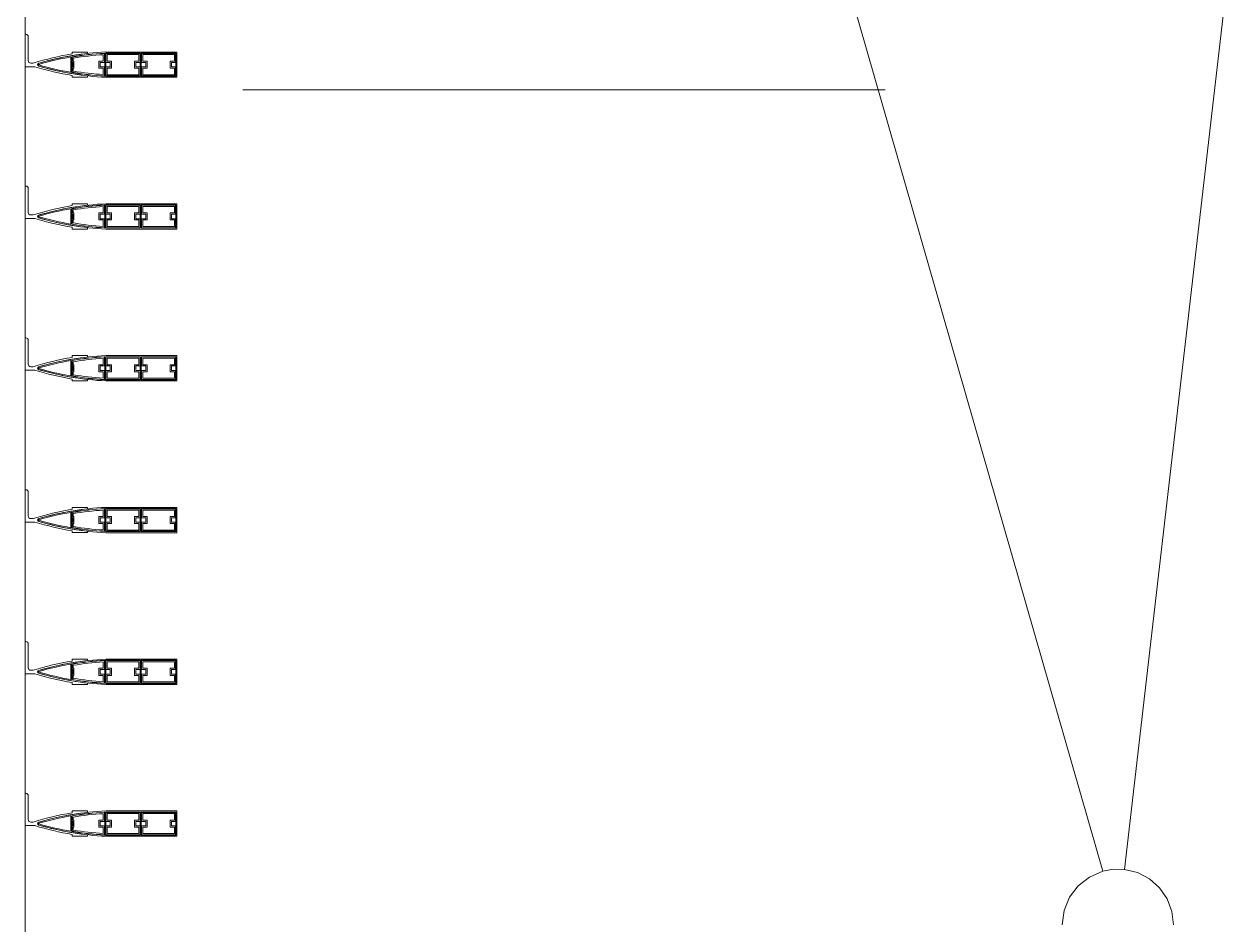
# Model space of a CAD drawing. Header units: millimetres. Extents: x 48966 to 155647, y -43515 to 26217.
# Drawn here: x 129420 to 131809, y 4467 to 6247 of the extents above; entities that cross this region are included whole.
import ezdxf

# ---------------------------------------------------------------- set-up
doc = ezdxf.new("R2010")
doc.units = ezdxf.units.MM
doc.linetypes.add('Осевые', pattern=[6350, 1270, -952.5, 3175, -952.5])
for name, color, linetype, lineweight in [('Внутренние кромки', 7, 'Continuous', 9), ('Обобщенные модели', 7, 'Continuous', 9), ('Обобщенные модели-1', 7, 'Continuous', 18), ('Оси-2', 7, 'Осевые', 9), ('Перекрытия', 7, 'Continuous', 9)]:
    doc.layers.add(name, color=color, linetype=linetype, lineweight=lineweight)

# ---------------------------------------------------------------- blocks, each defined once
blk = doc.blocks.new('Обвязочная балка 1 - Обвязочная балка 1-1451838-План 5-го этажа на отм_ _12_600')
at = {"layer": 'Обобщенные модели-1'}
blk.add_line((129421.6, -26882.9), (129421.6, 11567.1), dxfattribs=at)
blk = doc.blocks.new('Профиль ламели343 - Профиль ламели-1561057-План 5-го этажа на отм_ _12_600')
at = {"layer": 'Обобщенные модели-1'}
for p, q in [((89806.9, 24507.1), (89806.9, 24366.2)), ((89856.9, 24507.1), (89806.9, 24507.1)), ((89809.1, 24436.5), (89809.1, 24504.9)), ((89809.1, 24504.9), (89854.7, 24504.9)), ((89827.4, 24504.4), (89809.6, 24504.4)), ((89809.6, 24504.4), (89809.6, 24437)), ((89812.1, 24439.5), (89812.1, 24501.9)), ((89812.1, 24501.9), (89824.9, 24501.9)), ((89824.9, 24501.9), (89824.9, 24493.5)), ((89824.9, 24493.5), (89838.8, 24493.5)), ((89827.4, 24496), (89827.4, 24504.4)), ((89836.3, 24496), (89827.4, 24496)), ((89854.2, 24504.4), (89836.3, 24504.4)), ((89836.3, 24504.4), (89836.3, 24496)), ((89838.8, 24493.5), (89838.8, 24501.9)), ((89838.8, 24501.9), (89851.7, 24501.9)), ((89851.7, 24501.9), (89851.7, 24439.5)), ((89854.2, 24437), (89854.2, 24504.4)), ((89854.7, 24504.9), (89854.7, 24436.5)), ((89856.9, 24366.2), (89856.9, 24507.1)), ((89838.8, 24447.9), (89824.9, 24447.9)), ((89824.9, 24447.9), (89824.9, 24439.5)), ((89827.4, 24437), (89827.4, 24445.4)), ((89827.4, 24445.4), (89836.3, 24445.4)), ((89836.3, 24445.4), (89836.3, 24437)), ((89838.8, 24439.5), (89838.8, 24447.9)), ((89854.7, 24436.5), (89809.1, 24436.5)), ((89809.1, 24434.6), (89854.7, 24434.6)), ((89809.1, 24366.2), (89809.1, 24434.6)), ((89809.6, 24437), (89827.4, 24437)), ((89827.4, 24434.1), (89809.6, 24434.1)), ((89809.6, 24434.1), (89809.6, 24366.7)), ((89824.9, 24439.5), (89812.1, 24439.5)), ((89812.1, 24369.2), (89812.1, 24431.6)), ((89812.1, 24431.6), (89824.9, 24431.6)), ((89824.9, 24431.6), (89824.9, 24423.2)), ((89824.9, 24423.2), (89838.8, 24423.2)), ((89827.4, 24425.7), (89827.4, 24434.1)), ((89836.3, 24425.7), (89827.4, 24425.7)), ((89836.3, 24437), (89854.2, 24437)), ((89854.2, 24434.1), (89836.3, 24434.1)), ((89836.3, 24434.1), (89836.3, 24425.7)), ((89851.7, 24439.5), (89838.8, 24439.5)), ((89838.8, 24423.2), (89838.8, 24431.6)), ((89838.8, 24431.6), (89851.7, 24431.6)), ((89851.7, 24431.6), (89851.7, 24369.2)), ((89854.2, 24366.7), (89854.2, 24434.1)), ((89854.7, 24434.6), (89854.7, 24366.2)), ((89838.8, 24377.6), (89824.9, 24377.6)), ((89824.9, 24377.6), (89824.9, 24369.2)), ((89827.4, 24366.7), (89827.4, 24375.1)), ((89827.4, 24375.1), (89836.3, 24375.1)), ((89836.3, 24375.1), (89836.3, 24366.7)), ((89838.8, 24369.2), (89838.8, 24377.6)), ((89854.7, 24366.2), (89809.1, 24366.2)), ((89809.1, 24364.3), (89854.6, 24364.3)), ((89809.6, 24366.7), (89827.4, 24366.7)), ((89827.4, 24363.8), (89809.6, 24363.8)), ((89824.9, 24369.2), (89812.1, 24369.2)), ((89812.2, 24361.3), (89824.9, 24361.3)), ((89824.9, 24361.3), (89824.9, 24352.9)), ((89824.9, 24352.9), (89838.8, 24352.9)), ((89827.4, 24355.4), (89827.4, 24363.8)), ((89836.3, 24355.4), (89827.4, 24355.4)), ((89836.3, 24366.7), (89854.2, 24366.7)), ((89854.2, 24363.8), (89836.3, 24363.8)), ((89836.3, 24363.8), (89836.3, 24355.4)), ((89851.7, 24369.2), (89838.8, 24369.2)), ((89838.8, 24352.9), (89838.8, 24361.3)), ((89838.8, 24361.3), (89851.5, 24361.3)), ((89809.8, 24330.1), (89806.9, 24330.1)), ((89806.9, 24330.1), (89806.9, 24299.7)), ((89856.8, 24330.1), (89853.9, 24330.1)), ((89856.8, 24299.7), (89856.8, 24330.1)), ((89806.9, 24299.7), (89810.5, 24299.7)), ((89847.4, 24299.2), (89816.3, 24299.2)), ((89816.8, 24299.7), (89827.4, 24299.7)), ((89824.9, 24302.2), (89818.9, 24302.2)), ((89838.8, 24303.5), (89824.9, 24303.5)), ((89824.9, 24303.5), (89824.9, 24302.2)), ((89827.4, 24299.7), (89827.4, 24301)), ((89827.4, 24301), (89836.3, 24301)), ((89836.3, 24301), (89836.3, 24299.7)), ((89836.3, 24299.7), (89846.9, 24299.7)), ((89838.8, 24302.2), (89838.8, 24303.5)), ((89844.8, 24302.2), (89838.8, 24302.2)), ((89853.2, 24299.7), (89856.8, 24299.7)), ((89816.6, 24297.3), (89847.1, 24297.3)), ((89771.9, 24208.1), (89771.9, 24207.1)), ((89771.9, 24207.1), (89835.9, 24207.1)), ((89823.9, 24213.1), (89776.9, 24213.1)), ((89828.9, 24223), (89828.9, 24218.1)), ((89835.9, 24207.1), (89835.9, 24226.3))]:
    blk.add_line(p, q, dxfattribs=at)
for centre, radius, start, end in [((90380.6, 24394.6), 574.5, 182.8338, 196.2258), ((90380.7, 24394.3), 572.3, 183.0109, 189.5715), ((90380.4, 24395.9), 571.8, 183.2193, 189.6867), ((90380.5, 24395.6), 569.3, 183.4571, 189.4457), ((89283.1, 24394.6), 574.5, 343.7742, 357.1662), ((89283.2, 24395.6), 569.3, 350.5543, 356.5429), ((89283.3, 24395.9), 571.8, 350.3133, 356.7807), ((89283, 24394.3), 572.3, 350.4285, 356.9891), ((90380.6, 24394.6), 574.5, 186.4465, 196.2576), ((89283.1, 24394.6), 574.5, 343.7424, 353.5535), ((90377.1, 24394.6), 574.5, 189.5084, 197.3712), ((89286.6, 24394.6), 574.5, 342.9661, 350.4916), ((90349, 24386.8), 539.8, 189.5428, 196.4344), ((89314.7, 24386.8), 539.8, 343.5656, 350.4572), ((89831.9, 24235.1), 3, 200, 340), ((89831.9, 24234.5), 2.84, 196.2576, 343.7424), ((89831.9, 24234.2), 0.645, 196.4344, 343.5656), ((89776.9, 24208.1), 5, 90, 180), ((89823.9, 24218.1), 5, 270, 0)]:
    blk.add_arc(centre, radius, start, end, dxfattribs=at)
blk = doc.blocks.new('Профиль ламели345 - Профиль ламели-1561585-План 5-го этажа на отм_ _12_600')
at = {"layer": 'Обобщенные модели-1'}
for p, q in [((89806.9, 24507.1), (89806.9, 24366.2)), ((89856.9, 24507.1), (89806.9, 24507.1)), ((89809.1, 24436.5), (89809.1, 24504.9)), ((89809.1, 24504.9), (89854.7, 24504.9)), ((89827.4, 24504.4), (89809.6, 24504.4)), ((89809.6, 24504.4), (89809.6, 24437)), ((89812.1, 24439.5), (89812.1, 24501.9)), ((89812.1, 24501.9), (89824.9, 24501.9)), ((89824.9, 24501.9), (89824.9, 24493.5)), ((89824.9, 24493.5), (89838.8, 24493.5)), ((89827.4, 24496), (89827.4, 24504.4)), ((89836.3, 24496), (89827.4, 24496)), ((89854.2, 24504.4), (89836.3, 24504.4)), ((89836.3, 24504.4), (89836.3, 24496)), ((89838.8, 24493.5), (89838.8, 24501.9)), ((89838.8, 24501.9), (89851.7, 24501.9)), ((89851.7, 24501.9), (89851.7, 24439.5)), ((89854.2, 24437), (89854.2, 24504.4)), ((89854.7, 24504.9), (89854.7, 24436.5)), ((89856.9, 24366.2), (89856.9, 24507.1)), ((89838.8, 24447.9), (89824.9, 24447.9)), ((89824.9, 24447.9), (89824.9, 24439.5)), ((89827.4, 24437), (89827.4, 24445.4)), ((89827.4, 24445.4), (89836.3, 24445.4)), ((89836.3, 24445.4), (89836.3, 24437)), ((89838.8, 24439.5), (89838.8, 24447.9)), ((89854.7, 24436.5), (89809.1, 24436.5)), ((89809.1, 24434.6), (89854.7, 24434.6)), ((89809.1, 24366.2), (89809.1, 24434.6)), ((89809.6, 24437), (89827.4, 24437)), ((89827.4, 24434.1), (89809.6, 24434.1)), ((89809.6, 24434.1), (89809.6, 24366.7)), ((89824.9, 24439.5), (89812.1, 24439.5)), ((89812.1, 24369.2), (89812.1, 24431.6)), ((89812.1, 24431.6), (89824.9, 24431.6)), ((89824.9, 24431.6), (89824.9, 24423.2)), ((89824.9, 24423.2), (89838.8, 24423.2)), ((89827.4, 24425.7), (89827.4, 24434.1)), ((89836.3, 24425.7), (89827.4, 24425.7)), ((89836.3, 24437), (89854.2, 24437)), ((89854.2, 24434.1), (89836.3, 24434.1)), ((89836.3, 24434.1), (89836.3, 24425.7)), ((89851.7, 24439.5), (89838.8, 24439.5)), ((89838.8, 24423.2), (89838.8, 24431.6)), ((89838.8, 24431.6), (89851.7, 24431.6)), ((89851.7, 24431.6), (89851.7, 24369.2)), ((89854.2, 24366.7), (89854.2, 24434.1)), ((89854.7, 24434.6), (89854.7, 24366.2)), ((89838.8, 24377.6), (89824.9, 24377.6)), ((89824.9, 24377.6), (89824.9, 24369.2)), ((89827.4, 24366.7), (89827.4, 24375.1)), ((89827.4, 24375.1), (89836.3, 24375.1)), ((89836.3, 24375.1), (89836.3, 24366.7)), ((89838.8, 24369.2), (89838.8, 24377.6)), ((89854.7, 24366.2), (89809.1, 24366.2)), ((89809.1, 24364.3), (89854.6, 24364.3)), ((89809.6, 24366.7), (89827.4, 24366.7)), ((89827.4, 24363.8), (89809.6, 24363.8)), ((89824.9, 24369.2), (89812.1, 24369.2)), ((89812.2, 24361.3), (89824.9, 24361.3)), ((89824.9, 24361.3), (89824.9, 24352.9)), ((89824.9, 24352.9), (89838.8, 24352.9)), ((89827.4, 24355.4), (89827.4, 24363.8)), ((89836.3, 24355.4), (89827.4, 24355.4)), ((89836.3, 24366.7), (89854.2, 24366.7)), ((89854.2, 24363.8), (89836.3, 24363.8)), ((89836.3, 24363.8), (89836.3, 24355.4)), ((89851.7, 24369.2), (89838.8, 24369.2)), ((89838.8, 24352.9), (89838.8, 24361.3)), ((89838.8, 24361.3), (89851.5, 24361.3)), ((89809.8, 24330.1), (89806.9, 24330.1)), ((89806.9, 24330.1), (89806.9, 24299.7)), ((89856.8, 24330.1), (89853.9, 24330.1)), ((89856.8, 24299.7), (89856.8, 24330.1)), ((89806.9, 24299.7), (89810.5, 24299.7)), ((89847.4, 24299.2), (89816.3, 24299.2)), ((89816.8, 24299.7), (89827.4, 24299.7)), ((89824.9, 24302.2), (89818.9, 24302.2)), ((89838.8, 24303.5), (89824.9, 24303.5)), ((89824.9, 24303.5), (89824.9, 24302.2)), ((89827.4, 24299.7), (89827.4, 24301)), ((89827.4, 24301), (89836.3, 24301)), ((89836.3, 24301), (89836.3, 24299.7)), ((89836.3, 24299.7), (89846.9, 24299.7)), ((89838.8, 24302.2), (89838.8, 24303.5)), ((89844.8, 24302.2), (89838.8, 24302.2)), ((89853.2, 24299.7), (89856.8, 24299.7)), ((89816.6, 24297.3), (89847.1, 24297.3)), ((89771.9, 24208.1), (89771.9, 24207.1)), ((89771.9, 24207.1), (89835.9, 24207.1)), ((89823.9, 24213.1), (89776.9, 24213.1)), ((89828.9, 24223), (89828.9, 24218.1)), ((89835.9, 24207.1), (89835.9, 24226.3))]:
    blk.add_line(p, q, dxfattribs=at)
for centre, radius, start, end in [((90380.6, 24394.6), 574.5, 182.8338, 196.2258), ((90380.7, 24394.3), 572.3, 183.0109, 189.5715), ((90380.4, 24395.9), 571.8, 183.2193, 189.6867), ((90380.5, 24395.6), 569.3, 183.4571, 189.4457), ((89283.1, 24394.6), 574.5, 343.7742, 357.1662), ((89283.2, 24395.6), 569.3, 350.5543, 356.5429), ((89283.3, 24395.9), 571.8, 350.3133, 356.7807), ((89283, 24394.3), 572.3, 350.4285, 356.9891), ((90380.6, 24394.6), 574.5, 186.4465, 196.2576), ((89283.1, 24394.6), 574.5, 343.7424, 353.5535), ((90377.1, 24394.6), 574.5, 189.5084, 197.3712), ((89286.6, 24394.6), 574.5, 342.9661, 350.4916), ((90349, 24386.8), 539.8, 189.5428, 196.4344), ((89314.7, 24386.8), 539.8, 343.5656, 350.4572), ((89831.9, 24235.1), 3, 200, 340), ((89831.9, 24234.5), 2.84, 196.2576, 343.7424), ((89831.9, 24234.2), 0.645, 196.4344, 343.5656), ((89776.9, 24208.1), 5, 90, 180), ((89823.9, 24218.1), 5, 270, 0)]:
    blk.add_arc(centre, radius, start, end, dxfattribs=at)
blk = doc.blocks.new('Профиль ламели346 - Профиль ламели-1561849-План 5-го этажа на отм_ _12_600')
at = {"layer": 'Обобщенные модели-1'}
for p, q in [((89806.9, 24507.1), (89806.9, 24366.2)), ((89856.9, 24507.1), (89806.9, 24507.1)), ((89809.1, 24436.5), (89809.1, 24504.9)), ((89809.1, 24504.9), (89854.7, 24504.9)), ((89827.4, 24504.4), (89809.6, 24504.4)), ((89809.6, 24504.4), (89809.6, 24437)), ((89812.1, 24439.5), (89812.1, 24501.9)), ((89812.1, 24501.9), (89824.9, 24501.9)), ((89824.9, 24501.9), (89824.9, 24493.5)), ((89824.9, 24493.5), (89838.8, 24493.5)), ((89827.4, 24496), (89827.4, 24504.4)), ((89836.3, 24496), (89827.4, 24496)), ((89854.2, 24504.4), (89836.3, 24504.4)), ((89836.3, 24504.4), (89836.3, 24496)), ((89838.8, 24493.5), (89838.8, 24501.9)), ((89838.8, 24501.9), (89851.7, 24501.9)), ((89851.7, 24501.9), (89851.7, 24439.5)), ((89854.2, 24437), (89854.2, 24504.4)), ((89854.7, 24504.9), (89854.7, 24436.5)), ((89856.9, 24366.2), (89856.9, 24507.1)), ((89838.8, 24447.9), (89824.9, 24447.9)), ((89824.9, 24447.9), (89824.9, 24439.5)), ((89827.4, 24437), (89827.4, 24445.4)), ((89827.4, 24445.4), (89836.3, 24445.4)), ((89836.3, 24445.4), (89836.3, 24437)), ((89838.8, 24439.5), (89838.8, 24447.9)), ((89854.7, 24436.5), (89809.1, 24436.5)), ((89809.1, 24434.6), (89854.7, 24434.6)), ((89809.1, 24366.2), (89809.1, 24434.6)), ((89809.6, 24437), (89827.4, 24437)), ((89827.4, 24434.1), (89809.6, 24434.1)), ((89809.6, 24434.1), (89809.6, 24366.7)), ((89824.9, 24439.5), (89812.1, 24439.5)), ((89812.1, 24369.2), (89812.1, 24431.6)), ((89812.1, 24431.6), (89824.9, 24431.6)), ((89824.9, 24431.6), (89824.9, 24423.2)), ((89824.9, 24423.2), (89838.8, 24423.2)), ((89827.4, 24425.7), (89827.4, 24434.1)), ((89836.3, 24425.7), (89827.4, 24425.7)), ((89836.3, 24437), (89854.2, 24437)), ((89854.2, 24434.1), (89836.3, 24434.1)), ((89836.3, 24434.1), (89836.3, 24425.7)), ((89851.7, 24439.5), (89838.8, 24439.5)), ((89838.8, 24423.2), (89838.8, 24431.6)), ((89838.8, 24431.6), (89851.7, 24431.6)), ((89851.7, 24431.6), (89851.7, 24369.2)), ((89854.2, 24366.7), (89854.2, 24434.1)), ((89854.7, 24434.6), (89854.7, 24366.2)), ((89838.8, 24377.6), (89824.9, 24377.6)), ((89824.9, 24377.6), (89824.9, 24369.2)), ((89827.4, 24366.7), (89827.4, 24375.1)), ((89827.4, 24375.1), (89836.3, 24375.1)), ((89836.3, 24375.1), (89836.3, 24366.7)), ((89838.8, 24369.2), (89838.8, 24377.6)), ((89854.7, 24366.2), (89809.1, 24366.2)), ((89809.1, 24364.3), (89854.6, 24364.3)), ((89809.6, 24366.7), (89827.4, 24366.7)), ((89827.4, 24363.8), (89809.6, 24363.8)), ((89824.9, 24369.2), (89812.1, 24369.2)), ((89812.2, 24361.3), (89824.9, 24361.3)), ((89824.9, 24361.3), (89824.9, 24352.9)), ((89824.9, 24352.9), (89838.8, 24352.9)), ((89827.4, 24355.4), (89827.4, 24363.8)), ((89836.3, 24355.4), (89827.4, 24355.4)), ((89836.3, 24366.7), (89854.2, 24366.7)), ((89854.2, 24363.8), (89836.3, 24363.8)), ((89836.3, 24363.8), (89836.3, 24355.4)), ((89851.7, 24369.2), (89838.8, 24369.2)), ((89838.8, 24352.9), (89838.8, 24361.3)), ((89838.8, 24361.3), (89851.5, 24361.3)), ((89809.8, 24330.1), (89806.9, 24330.1)), ((89806.9, 24330.1), (89806.9, 24299.7)), ((89856.8, 24330.1), (89853.9, 24330.1)), ((89856.8, 24299.7), (89856.8, 24330.1)), ((89806.9, 24299.7), (89810.5, 24299.7)), ((89847.4, 24299.2), (89816.3, 24299.2)), ((89816.8, 24299.7), (89827.4, 24299.7)), ((89824.9, 24302.2), (89818.9, 24302.2)), ((89838.8, 24303.5), (89824.9, 24303.5)), ((89824.9, 24303.5), (89824.9, 24302.2)), ((89827.4, 24299.7), (89827.4, 24301)), ((89827.4, 24301), (89836.3, 24301)), ((89836.3, 24301), (89836.3, 24299.7)), ((89836.3, 24299.7), (89846.9, 24299.7)), ((89838.8, 24302.2), (89838.8, 24303.5)), ((89844.8, 24302.2), (89838.8, 24302.2)), ((89853.2, 24299.7), (89856.8, 24299.7)), ((89816.6, 24297.3), (89847.1, 24297.3)), ((89771.9, 24208.1), (89771.9, 24207.1)), ((89771.9, 24207.1), (89835.9, 24207.1)), ((89823.9, 24213.1), (89776.9, 24213.1)), ((89828.9, 24223), (89828.9, 24218.1)), ((89835.9, 24207.1), (89835.9, 24226.3))]:
    blk.add_line(p, q, dxfattribs=at)
for centre, radius, start, end in [((90380.6, 24394.6), 574.5, 182.8338, 196.2258), ((90380.7, 24394.3), 572.3, 183.0109, 189.5715), ((90380.4, 24395.9), 571.8, 183.2193, 189.6867), ((90380.5, 24395.6), 569.3, 183.4571, 189.4457), ((89283.1, 24394.6), 574.5, 343.7742, 357.1662), ((89283.2, 24395.6), 569.3, 350.5543, 356.5429), ((89283.3, 24395.9), 571.8, 350.3133, 356.7807), ((89283, 24394.3), 572.3, 350.4285, 356.9891), ((90380.6, 24394.6), 574.5, 186.4465, 196.2576), ((89283.1, 24394.6), 574.5, 343.7424, 353.5535), ((90377.1, 24394.6), 574.5, 189.5084, 197.3712), ((89286.6, 24394.6), 574.5, 342.9661, 350.4916), ((90349, 24386.8), 539.8, 189.5428, 196.4344), ((89314.7, 24386.8), 539.8, 343.5656, 350.4572), ((89831.9, 24235.1), 3, 200, 340), ((89831.9, 24234.5), 2.84, 196.2576, 343.7424), ((89831.9, 24234.2), 0.645, 196.4344, 343.5656), ((89776.9, 24208.1), 5, 90, 180), ((89823.9, 24218.1), 5, 270, 0)]:
    blk.add_arc(centre, radius, start, end, dxfattribs=at)
blk = doc.blocks.new('Профиль ламели347 - Профиль ламели-1562113-План 5-го этажа на отм_ _12_600')
at = {"layer": 'Обобщенные модели-1'}
for p, q in [((89806.9, 24507.1), (89806.9, 24366.2)), ((89856.9, 24507.1), (89806.9, 24507.1)), ((89809.1, 24436.5), (89809.1, 24504.9)), ((89809.1, 24504.9), (89854.7, 24504.9)), ((89827.4, 24504.4), (89809.6, 24504.4)), ((89809.6, 24504.4), (89809.6, 24437)), ((89812.1, 24439.5), (89812.1, 24501.9)), ((89812.1, 24501.9), (89824.9, 24501.9)), ((89824.9, 24501.9), (89824.9, 24493.5)), ((89824.9, 24493.5), (89838.8, 24493.5)), ((89827.4, 24496), (89827.4, 24504.4)), ((89836.3, 24496), (89827.4, 24496)), ((89854.2, 24504.4), (89836.3, 24504.4)), ((89836.3, 24504.4), (89836.3, 24496)), ((89838.8, 24493.5), (89838.8, 24501.9)), ((89838.8, 24501.9), (89851.7, 24501.9)), ((89851.7, 24501.9), (89851.7, 24439.5)), ((89854.2, 24437), (89854.2, 24504.4)), ((89854.7, 24504.9), (89854.7, 24436.5)), ((89856.9, 24366.2), (89856.9, 24507.1)), ((89838.8, 24447.9), (89824.9, 24447.9)), ((89824.9, 24447.9), (89824.9, 24439.5)), ((89827.4, 24437), (89827.4, 24445.4)), ((89827.4, 24445.4), (89836.3, 24445.4)), ((89836.3, 24445.4), (89836.3, 24437)), ((89838.8, 24439.5), (89838.8, 24447.9)), ((89854.7, 24436.5), (89809.1, 24436.5)), ((89809.1, 24434.6), (89854.7, 24434.6)), ((89809.1, 24366.2), (89809.1, 24434.6)), ((89809.6, 24437), (89827.4, 24437)), ((89827.4, 24434.1), (89809.6, 24434.1)), ((89809.6, 24434.1), (89809.6, 24366.7)), ((89824.9, 24439.5), (89812.1, 24439.5)), ((89812.1, 24369.2), (89812.1, 24431.6)), ((89812.1, 24431.6), (89824.9, 24431.6)), ((89824.9, 24431.6), (89824.9, 24423.2)), ((89824.9, 24423.2), (89838.8, 24423.2)), ((89827.4, 24425.7), (89827.4, 24434.1)), ((89836.3, 24425.7), (89827.4, 24425.7)), ((89836.3, 24437), (89854.2, 24437)), ((89854.2, 24434.1), (89836.3, 24434.1)), ((89836.3, 24434.1), (89836.3, 24425.7)), ((89851.7, 24439.5), (89838.8, 24439.5)), ((89838.8, 24423.2), (89838.8, 24431.6)), ((89838.8, 24431.6), (89851.7, 24431.6)), ((89851.7, 24431.6), (89851.7, 24369.2)), ((89854.2, 24366.7), (89854.2, 24434.1)), ((89854.7, 24434.6), (89854.7, 24366.2)), ((89838.8, 24377.6), (89824.9, 24377.6)), ((89824.9, 24377.6), (89824.9, 24369.2)), ((89827.4, 24366.7), (89827.4, 24375.1)), ((89827.4, 24375.1), (89836.3, 24375.1)), ((89836.3, 24375.1), (89836.3, 24366.7)), ((89838.8, 24369.2), (89838.8, 24377.6)), ((89854.7, 24366.2), (89809.1, 24366.2)), ((89809.1, 24364.3), (89854.6, 24364.3)), ((89809.6, 24366.7), (89827.4, 24366.7)), ((89827.4, 24363.8), (89809.6, 24363.8)), ((89824.9, 24369.2), (89812.1, 24369.2)), ((89812.2, 24361.3), (89824.9, 24361.3)), ((89824.9, 24361.3), (89824.9, 24352.9)), ((89824.9, 24352.9), (89838.8, 24352.9)), ((89827.4, 24355.4), (89827.4, 24363.8)), ((89836.3, 24355.4), (89827.4, 24355.4)), ((89836.3, 24366.7), (89854.2, 24366.7)), ((89854.2, 24363.8), (89836.3, 24363.8)), ((89836.3, 24363.8), (89836.3, 24355.4)), ((89851.7, 24369.2), (89838.8, 24369.2)), ((89838.8, 24352.9), (89838.8, 24361.3)), ((89838.8, 24361.3), (89851.5, 24361.3)), ((89809.8, 24330.1), (89806.9, 24330.1)), ((89806.9, 24330.1), (89806.9, 24299.7)), ((89856.8, 24330.1), (89853.9, 24330.1)), ((89856.8, 24299.7), (89856.8, 24330.1)), ((89806.9, 24299.7), (89810.5, 24299.7)), ((89847.4, 24299.2), (89816.3, 24299.2)), ((89816.8, 24299.7), (89827.4, 24299.7)), ((89824.9, 24302.2), (89818.9, 24302.2)), ((89838.8, 24303.5), (89824.9, 24303.5)), ((89824.9, 24303.5), (89824.9, 24302.2)), ((89827.4, 24299.7), (89827.4, 24301)), ((89827.4, 24301), (89836.3, 24301)), ((89836.3, 24301), (89836.3, 24299.7)), ((89836.3, 24299.7), (89846.9, 24299.7)), ((89838.8, 24302.2), (89838.8, 24303.5)), ((89844.8, 24302.2), (89838.8, 24302.2)), ((89853.2, 24299.7), (89856.8, 24299.7)), ((89816.6, 24297.3), (89847.1, 24297.3)), ((89771.9, 24208.1), (89771.9, 24207.1)), ((89771.9, 24207.1), (89835.9, 24207.1)), ((89823.9, 24213.1), (89776.9, 24213.1)), ((89828.9, 24223), (89828.9, 24218.1)), ((89835.9, 24207.1), (89835.9, 24226.3))]:
    blk.add_line(p, q, dxfattribs=at)
for centre, radius, start, end in [((90380.6, 24394.6), 574.5, 182.8338, 196.2258), ((90380.7, 24394.3), 572.3, 183.0109, 189.5715), ((90380.4, 24395.9), 571.8, 183.2193, 189.6867), ((90380.5, 24395.6), 569.3, 183.4571, 189.4457), ((89283.1, 24394.6), 574.5, 343.7742, 357.1662), ((89283.2, 24395.6), 569.3, 350.5543, 356.5429), ((89283.3, 24395.9), 571.8, 350.3133, 356.7807), ((89283, 24394.3), 572.3, 350.4285, 356.9891), ((90380.6, 24394.6), 574.5, 186.4465, 196.2576), ((89283.1, 24394.6), 574.5, 343.7424, 353.5535), ((90377.1, 24394.6), 574.5, 189.5084, 197.3712), ((89286.6, 24394.6), 574.5, 342.9661, 350.4916), ((90349, 24386.8), 539.8, 189.5428, 196.4344), ((89314.7, 24386.8), 539.8, 343.5656, 350.4572), ((89831.9, 24235.1), 3, 200, 340), ((89831.9, 24234.5), 2.84, 196.2576, 343.7424), ((89831.9, 24234.2), 0.645, 196.4344, 343.5656), ((89776.9, 24208.1), 5, 90, 180), ((89823.9, 24218.1), 5, 270, 0)]:
    blk.add_arc(centre, radius, start, end, dxfattribs=at)
blk = doc.blocks.new('Профиль ламели348 - Профиль ламели-1562377-План 5-го этажа на отм_ _12_600')
at = {"layer": 'Обобщенные модели-1'}
for p, q in [((89806.9, 24507.1), (89806.9, 24366.2)), ((89856.9, 24507.1), (89806.9, 24507.1)), ((89809.1, 24436.5), (89809.1, 24504.9)), ((89809.1, 24504.9), (89854.7, 24504.9)), ((89827.4, 24504.4), (89809.6, 24504.4)), ((89809.6, 24504.4), (89809.6, 24437)), ((89812.1, 24439.5), (89812.1, 24501.9)), ((89812.1, 24501.9), (89824.9, 24501.9)), ((89824.9, 24501.9), (89824.9, 24493.5)), ((89824.9, 24493.5), (89838.8, 24493.5)), ((89827.4, 24496), (89827.4, 24504.4)), ((89836.3, 24496), (89827.4, 24496)), ((89854.2, 24504.4), (89836.3, 24504.4)), ((89836.3, 24504.4), (89836.3, 24496)), ((89838.8, 24493.5), (89838.8, 24501.9)), ((89838.8, 24501.9), (89851.7, 24501.9)), ((89851.7, 24501.9), (89851.7, 24439.5)), ((89854.2, 24437), (89854.2, 24504.4)), ((89854.7, 24504.9), (89854.7, 24436.5)), ((89856.9, 24366.2), (89856.9, 24507.1)), ((89838.8, 24447.9), (89824.9, 24447.9)), ((89824.9, 24447.9), (89824.9, 24439.5)), ((89827.4, 24437), (89827.4, 24445.4)), ((89827.4, 24445.4), (89836.3, 24445.4)), ((89836.3, 24445.4), (89836.3, 24437)), ((89838.8, 24439.5), (89838.8, 24447.9)), ((89854.7, 24436.5), (89809.1, 24436.5)), ((89809.1, 24434.6), (89854.7, 24434.6)), ((89809.1, 24366.2), (89809.1, 24434.6)), ((89809.6, 24437), (89827.4, 24437)), ((89827.4, 24434.1), (89809.6, 24434.1)), ((89809.6, 24434.1), (89809.6, 24366.7)), ((89824.9, 24439.5), (89812.1, 24439.5)), ((89812.1, 24369.2), (89812.1, 24431.6)), ((89812.1, 24431.6), (89824.9, 24431.6)), ((89824.9, 24431.6), (89824.9, 24423.2)), ((89824.9, 24423.2), (89838.8, 24423.2)), ((89827.4, 24425.7), (89827.4, 24434.1)), ((89836.3, 24425.7), (89827.4, 24425.7)), ((89836.3, 24437), (89854.2, 24437)), ((89854.2, 24434.1), (89836.3, 24434.1)), ((89836.3, 24434.1), (89836.3, 24425.7)), ((89851.7, 24439.5), (89838.8, 24439.5)), ((89838.8, 24423.2), (89838.8, 24431.6)), ((89838.8, 24431.6), (89851.7, 24431.6)), ((89851.7, 24431.6), (89851.7, 24369.2)), ((89854.2, 24366.7), (89854.2, 24434.1)), ((89854.7, 24434.6), (89854.7, 24366.2)), ((89838.8, 24377.6), (89824.9, 24377.6)), ((89824.9, 24377.6), (89824.9, 24369.2)), ((89827.4, 24366.7), (89827.4, 24375.1)), ((89827.4, 24375.1), (89836.3, 24375.1)), ((89836.3, 24375.1), (89836.3, 24366.7)), ((89838.8, 24369.2), (89838.8, 24377.6)), ((89854.7, 24366.2), (89809.1, 24366.2)), ((89809.1, 24364.3), (89854.6, 24364.3)), ((89809.6, 24366.7), (89827.4, 24366.7)), ((89827.4, 24363.8), (89809.6, 24363.8)), ((89824.9, 24369.2), (89812.1, 24369.2)), ((89812.2, 24361.3), (89824.9, 24361.3)), ((89824.9, 24361.3), (89824.9, 24352.9)), ((89824.9, 24352.9), (89838.8, 24352.9)), ((89827.4, 24355.4), (89827.4, 24363.8)), ((89836.3, 24355.4), (89827.4, 24355.4)), ((89836.3, 24366.7), (89854.2, 24366.7)), ((89854.2, 24363.8), (89836.3, 24363.8)), ((89836.3, 24363.8), (89836.3, 24355.4)), ((89851.7, 24369.2), (89838.8, 24369.2)), ((89838.8, 24352.9), (89838.8, 24361.3)), ((89838.8, 24361.3), (89851.5, 24361.3)), ((89809.8, 24330.1), (89806.9, 24330.1)), ((89806.9, 24330.1), (89806.9, 24299.7)), ((89856.8, 24330.1), (89853.9, 24330.1)), ((89856.8, 24299.7), (89856.8, 24330.1)), ((89806.9, 24299.7), (89810.5, 24299.7)), ((89847.4, 24299.2), (89816.3, 24299.2)), ((89816.8, 24299.7), (89827.4, 24299.7)), ((89824.9, 24302.2), (89818.9, 24302.2)), ((89838.8, 24303.5), (89824.9, 24303.5)), ((89824.9, 24303.5), (89824.9, 24302.2)), ((89827.4, 24299.7), (89827.4, 24301)), ((89827.4, 24301), (89836.3, 24301)), ((89836.3, 24301), (89836.3, 24299.7)), ((89836.3, 24299.7), (89846.9, 24299.7)), ((89838.8, 24302.2), (89838.8, 24303.5)), ((89844.8, 24302.2), (89838.8, 24302.2)), ((89853.2, 24299.7), (89856.8, 24299.7)), ((89816.6, 24297.3), (89847.1, 24297.3)), ((89771.9, 24208.1), (89771.9, 24207.1)), ((89771.9, 24207.1), (89835.9, 24207.1)), ((89823.9, 24213.1), (89776.9, 24213.1)), ((89828.9, 24223), (89828.9, 24218.1)), ((89835.9, 24207.1), (89835.9, 24226.3))]:
    blk.add_line(p, q, dxfattribs=at)
for centre, radius, start, end in [((90380.6, 24394.6), 574.5, 182.8338, 196.2258), ((90380.7, 24394.3), 572.3, 183.0109, 189.5715), ((90380.4, 24395.9), 571.8, 183.2193, 189.6867), ((90380.5, 24395.6), 569.3, 183.4571, 189.4457), ((89283.1, 24394.6), 574.5, 343.7742, 357.1662), ((89283.2, 24395.6), 569.3, 350.5543, 356.5429), ((89283.3, 24395.9), 571.8, 350.3133, 356.7807), ((89283, 24394.3), 572.3, 350.4285, 356.9891), ((90380.6, 24394.6), 574.5, 186.4465, 196.2576), ((89283.1, 24394.6), 574.5, 343.7424, 353.5535), ((90377.1, 24394.6), 574.5, 189.5084, 197.3712), ((89286.6, 24394.6), 574.5, 342.9661, 350.4916), ((90349, 24386.8), 539.8, 189.5428, 196.4344), ((89314.7, 24386.8), 539.8, 343.5656, 350.4572), ((89831.9, 24235.1), 3, 200, 340), ((89831.9, 24234.5), 2.84, 196.2576, 343.7424), ((89831.9, 24234.2), 0.645, 196.4344, 343.5656), ((89776.9, 24208.1), 5, 90, 180), ((89823.9, 24218.1), 5, 270, 0)]:
    blk.add_arc(centre, radius, start, end, dxfattribs=at)
blk = doc.blocks.new('Профиль ламели349 - Профиль ламели-1562641-План 5-го этажа на отм_ _12_600')
at = {"layer": 'Обобщенные модели-1'}
for p, q in [((89806.9, 24507.1), (89806.9, 24366.2)), ((89856.9, 24507.1), (89806.9, 24507.1)), ((89809.1, 24436.5), (89809.1, 24504.9)), ((89809.1, 24504.9), (89854.7, 24504.9)), ((89827.4, 24504.4), (89809.6, 24504.4)), ((89809.6, 24504.4), (89809.6, 24437)), ((89812.1, 24439.5), (89812.1, 24501.9)), ((89812.1, 24501.9), (89824.9, 24501.9)), ((89824.9, 24501.9), (89824.9, 24493.5)), ((89824.9, 24493.5), (89838.8, 24493.5)), ((89827.4, 24496), (89827.4, 24504.4)), ((89836.3, 24496), (89827.4, 24496)), ((89854.2, 24504.4), (89836.3, 24504.4)), ((89836.3, 24504.4), (89836.3, 24496)), ((89838.8, 24493.5), (89838.8, 24501.9)), ((89838.8, 24501.9), (89851.7, 24501.9)), ((89851.7, 24501.9), (89851.7, 24439.5)), ((89854.2, 24437), (89854.2, 24504.4)), ((89854.7, 24504.9), (89854.7, 24436.5)), ((89856.9, 24366.2), (89856.9, 24507.1)), ((89838.8, 24447.9), (89824.9, 24447.9)), ((89824.9, 24447.9), (89824.9, 24439.5)), ((89827.4, 24437), (89827.4, 24445.4)), ((89827.4, 24445.4), (89836.3, 24445.4)), ((89836.3, 24445.4), (89836.3, 24437)), ((89838.8, 24439.5), (89838.8, 24447.9)), ((89854.7, 24436.5), (89809.1, 24436.5)), ((89809.1, 24434.6), (89854.7, 24434.6)), ((89809.1, 24366.2), (89809.1, 24434.6)), ((89809.6, 24437), (89827.4, 24437)), ((89827.4, 24434.1), (89809.6, 24434.1)), ((89809.6, 24434.1), (89809.6, 24366.7)), ((89824.9, 24439.5), (89812.1, 24439.5)), ((89812.1, 24369.2), (89812.1, 24431.6)), ((89812.1, 24431.6), (89824.9, 24431.6)), ((89824.9, 24431.6), (89824.9, 24423.2)), ((89824.9, 24423.2), (89838.8, 24423.2)), ((89827.4, 24425.7), (89827.4, 24434.1)), ((89836.3, 24425.7), (89827.4, 24425.7)), ((89836.3, 24437), (89854.2, 24437)), ((89854.2, 24434.1), (89836.3, 24434.1)), ((89836.3, 24434.1), (89836.3, 24425.7)), ((89851.7, 24439.5), (89838.8, 24439.5)), ((89838.8, 24423.2), (89838.8, 24431.6)), ((89838.8, 24431.6), (89851.7, 24431.6)), ((89851.7, 24431.6), (89851.7, 24369.2)), ((89854.2, 24366.7), (89854.2, 24434.1)), ((89854.7, 24434.6), (89854.7, 24366.2)), ((89838.8, 24377.6), (89824.9, 24377.6)), ((89824.9, 24377.6), (89824.9, 24369.2)), ((89827.4, 24366.7), (89827.4, 24375.1)), ((89827.4, 24375.1), (89836.3, 24375.1)), ((89836.3, 24375.1), (89836.3, 24366.7)), ((89838.8, 24369.2), (89838.8, 24377.6)), ((89854.7, 24366.2), (89809.1, 24366.2)), ((89809.1, 24364.3), (89854.6, 24364.3)), ((89809.6, 24366.7), (89827.4, 24366.7)), ((89827.4, 24363.8), (89809.6, 24363.8)), ((89824.9, 24369.2), (89812.1, 24369.2)), ((89812.2, 24361.3), (89824.9, 24361.3)), ((89824.9, 24361.3), (89824.9, 24352.9)), ((89824.9, 24352.9), (89838.8, 24352.9)), ((89827.4, 24355.4), (89827.4, 24363.8)), ((89836.3, 24355.4), (89827.4, 24355.4)), ((89836.3, 24366.7), (89854.2, 24366.7)), ((89854.2, 24363.8), (89836.3, 24363.8)), ((89836.3, 24363.8), (89836.3, 24355.4)), ((89851.7, 24369.2), (89838.8, 24369.2)), ((89838.8, 24352.9), (89838.8, 24361.3)), ((89838.8, 24361.3), (89851.5, 24361.3)), ((89809.8, 24330.1), (89806.9, 24330.1)), ((89806.9, 24330.1), (89806.9, 24299.7)), ((89856.8, 24330.1), (89853.9, 24330.1)), ((89856.8, 24299.7), (89856.8, 24330.1)), ((89806.9, 24299.7), (89810.5, 24299.7)), ((89847.4, 24299.2), (89816.3, 24299.2)), ((89816.8, 24299.7), (89827.4, 24299.7)), ((89824.9, 24302.2), (89818.9, 24302.2)), ((89838.8, 24303.5), (89824.9, 24303.5)), ((89824.9, 24303.5), (89824.9, 24302.2)), ((89827.4, 24299.7), (89827.4, 24301)), ((89827.4, 24301), (89836.3, 24301)), ((89836.3, 24301), (89836.3, 24299.7)), ((89836.3, 24299.7), (89846.9, 24299.7)), ((89838.8, 24302.2), (89838.8, 24303.5)), ((89844.8, 24302.2), (89838.8, 24302.2)), ((89853.2, 24299.7), (89856.8, 24299.7)), ((89816.6, 24297.3), (89847.1, 24297.3)), ((89771.9, 24208.1), (89771.9, 24207.1)), ((89771.9, 24207.1), (89835.9, 24207.1)), ((89823.9, 24213.1), (89776.9, 24213.1)), ((89828.9, 24223), (89828.9, 24218.1)), ((89835.9, 24207.1), (89835.9, 24226.3))]:
    blk.add_line(p, q, dxfattribs=at)
for centre, radius, start, end in [((90380.6, 24394.6), 574.5, 182.8338, 196.2258), ((90380.7, 24394.3), 572.3, 183.0109, 189.5715), ((90380.4, 24395.9), 571.8, 183.2193, 189.6867), ((90380.5, 24395.6), 569.3, 183.4571, 189.4457), ((89283.1, 24394.6), 574.5, 343.7742, 357.1662), ((89283.2, 24395.6), 569.3, 350.5543, 356.5429), ((89283.3, 24395.9), 571.8, 350.3133, 356.7807), ((89283, 24394.3), 572.3, 350.4285, 356.9891), ((90380.6, 24394.6), 574.5, 186.4465, 196.2576), ((89283.1, 24394.6), 574.5, 343.7424, 353.5535), ((90377.1, 24394.6), 574.5, 189.5084, 197.3712), ((89286.6, 24394.6), 574.5, 342.9661, 350.4916), ((90349, 24386.8), 539.8, 189.5428, 196.4344), ((89314.7, 24386.8), 539.8, 343.5656, 350.4572), ((89831.9, 24235.1), 3, 200, 340), ((89831.9, 24234.5), 2.84, 196.2576, 343.7424), ((89831.9, 24234.2), 0.645, 196.4344, 343.5656), ((89776.9, 24208.1), 5, 90, 180), ((89823.9, 24218.1), 5, 270, 0)]:
    blk.add_arc(centre, radius, start, end, dxfattribs=at)

msp = doc.modelspace()

# ---------------------------------------------------------------- linework, layer by layer
at = {"layer": 'Внутренние кромки'}
for p, q in [((131594.5, 4576.4), (132901, 15854.5)), ((129721.5, 10942.2), (131551.6, 4572.9))]:
    msp.add_line(p, q, dxfattribs=at)
at = {"layer": 'Оси-2'}
msp.add_line((150171.6, 6117.1), (50565.6, 6117.1), dxfattribs=at)
at = {"layer": 'Перекрытия', "flags": 128}
for points in [[(131471.8, 4467.1), (131475.5, 4495.2), (131486.2, 4521.5), (131503.3, 4544.1), (131525.6, 4561.6), (131551.6, 4572.9)], [(131551.6, 4572.9), (131572.8, 4576.8), (131594.5, 4576.4)], [(131594.5, 4576.4), (131620.4, 4570.2), (131644, 4557.9), (131664, 4540.3), (131679.1, 4518.4), (131688.6, 4493.6), (131691.8, 4467.1)]]:
    msp.add_lwpolyline(points, dxfattribs=at)

# ---------------------------------------------------------------- block references
at = {"layer": 'Обобщенные модели'}
msp.add_blockref('Обвязочная балка 1 - Обвязочная балка 1-1451838-План 5-го этажа на отм_ _12_600', (0, 0), dxfattribs=at)
at = {"layer": 'Обобщенные модели', "rotation": 270.0000000000252}
for name, p in [('Профиль ламели343 - Профиль ламели-1561057-План 5-го этажа на отм_ _12_600', (105214.6, 95999)), ('Профиль ламели345 - Профиль ламели-1561585-План 5-го этажа на отм_ _12_600', (105214.6, 95699)), ('Профиль ламели346 - Профиль ламели-1561849-План 5-го этажа на отм_ _12_600', (105214.6, 95399)), ('Профиль ламели347 - Профиль ламели-1562113-План 5-го этажа на отм_ _12_600', (105214.6, 95099)), ('Профиль ламели348 - Профиль ламели-1562377-План 5-го этажа на отм_ _12_600', (105214.6, 94799)), ('Профиль ламели349 - Профиль ламели-1562641-План 5-го этажа на отм_ _12_600', (105214.6, 94499))]:
    msp.add_blockref(name, p, dxfattribs=at)

doc.saveas('drawing.dxf')
